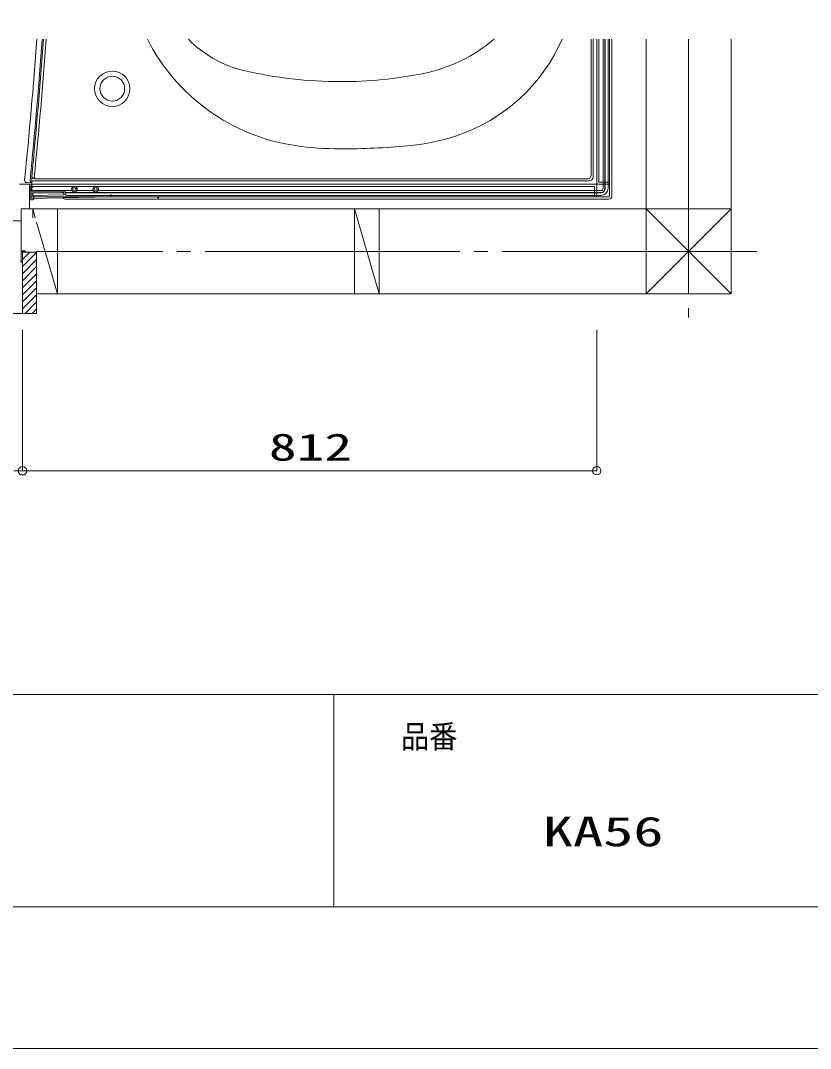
# Model space of a CAD drawing. Units: millimetres on the paper. Extents: x -305 to 305, y -152 to 152.
# Drawn here: x -93.2 to -37.3, y -148.5 to -75.9 of the extents above; entities that cross this region are included whole.
import ezdxf
from ezdxf.enums import TextEntityAlignment as Align

# ---------------------------------------------------------------- set-up
doc = ezdxf.new("R2010")
doc.units = ezdxf.units.MM
doc.linetypes.add('LONG_CHAIN', pattern=[21, 18, -1, 1, -1])
for name, color, linetype, lineweight in [('0-0_0', 7, 'Continuous', 9), ('0-1_VIEW0001', 7, 'Continuous', 9), ('0-2_1図面枠', 7, 'Continuous', 9), ('0-3_図面枠', 3, 'Continuous', 9), ('0-4_DEFPOINTS', 7, 'Continuous', 9)]:
    doc.layers.add(name, color=color, linetype=linetype, lineweight=lineweight)
doc.styles.add('ＭＳ ゴシック', font='')
doc.styles.get('ＭＳ ゴシック').set_extended_font_data('MS Gothic')

# ---------------------------------------------------------------- blocks, each defined once
blk = doc.blocks.new('_ORIGIN')
at = {"layer": '0-0_0'}
blk.add_line((0, 0), (-1, 0), dxfattribs=at)
blk.add_circle((0, 0), 0.5, dxfattribs=at)

msp = doc.modelspace()

# ---------------------------------------------------------------- linework, layer by layer
at = {"layer": '0-0_0'}
msp.add_line((-71.017, -123.498), (-71.017, -138.498), dxfattribs=at)
at = {"layer": '0-1_VIEW0001'}
for p, q in [((-52.818, -86.795), (-52.818, -77.177)), ((-52.684, -86.929), (-52.684, -77.177)), ((-52.434, -77.177), (-52.434, -87.404)), ((-52.284, -77.177), (-52.284, -87.279)), ((-51.984, -87.729), (-51.984, -77.177)), ((-51.852, -87.71), (-51.852, -77.177)), ((-51.834, -87.729), (-51.834, -77.177)), ((-51.634, -87.729), (-51.634, -77.177)), ((-51.534, -77.177), (-51.534, -87.429)), ((-51.534, -88.279), (-51.534, -77.177)), ((-51.374, -88.279), (-51.374, -77.177)), ((-48.934, -77.177), (-48.934, -95.177)), ((-42.934, -77.177), (-42.934, -95.177)), ((-92.384, -87.895), (-92.384, -86.927)), ((-92.208, -87.045), (-92.384, -86.927)), ((-53.068, -87.045), (-92.097, -87.045)), ((-93.242, -87.429), (-52.459, -87.429)), ((-92.434, -87.429), (-93.242, -87.429)), ((-92.736, -87.316), (-92.35, -87.319)), ((-92.534, -87.529), (-92.534, -87.529)), ((-92.534, -87.579), (-52.584, -87.579)), ((-92.534, -87.729), (-92.534, -87.729)), ((-92.534, -87.879), (-92.534, -87.879)), ((-92.434, -87.576), (-92.434, -87.577)), ((-92.434, -87.577), (-92.434, -87.647)), ((-92.434, -87.647), (-92.434, -88.042)), ((-92.367, -87.879), (-92.367, -87.279)), ((-92.367, -87.929), (-92.367, -87.879)), ((-89.532, -87.879), (-92.367, -87.879)), ((-52.934, -87.179), (-92.267, -87.179)), ((-88.032, -87.879), (-89.186, -87.879)), ((-52.134, -87.879), (-87.686, -87.879)), ((-52.584, -87.579), (-52.584, -88.329)), ((-52.434, -87.454), (-52.434, -88.329)), ((-52.409, -87.429), (-51.534, -87.429)), ((-52.284, -87.279), (-51.534, -87.279)), ((-92.534, -88.079), (-92.534, -88.079)), ((-92.534, -88.279), (-92.534, -88.279)), ((-92.534, -88.329), (-52.434, -88.329)), ((-92.534, -88.479), (-92.534, -88.479)), ((-92.45, -88.329), (-92.453, -88.529)), ((-92.292, -88.529), (-92.453, -88.529)), ((-92.434, -88.042), (-92.434, -88.141)), ((-92.434, -88.141), (-92.434, -88.227)), ((-92.434, -88.202), (-92.334, -88.209)), ((-92.434, -88.429), (-92.434, -88.227)), ((-92.434, -88.429), (-86.784, -88.33)), ((-92.234, -88.425), (-92.434, -88.429)), ((-92.367, -87.929), (-92.384, -87.895)), ((-90.066, -87.929), (-92.367, -87.929)), ((-92.334, -88.225), (-92.334, -88.148)), ((-90.109, -88.188), (-92.334, -88.225)), ((-92.241, -88.425), (-92.242, -88.479)), ((-90.109, -88.029), (-92.236, -88.064)), ((-92.234, -88.425), (-92.234, -88.224)), ((-90.163, -88.003), (-90.109, -88.002)), ((-90.109, -88.004), (-90.109, -88.029)), ((-90.109, -88.029), (-90.109, -88.188)), ((-90.105, -88.452), (-90.106, -88.388)), ((-89.991, -88.01), (-90.009, -88.029)), ((-52.134, -88.029), (-90.009, -88.029)), ((-90.009, -88.129), (-90.009, -88.029)), ((-89.991, -88.01), (-89.991, -88.004)), ((-52.152, -88.01), (-89.991, -88.01)), ((-83.434, -88.488), (-89.96, -88.488)), ((-52.134, -88.229), (-89.909, -88.229)), ((-86.784, -88.33), (-86.784, -88.132)), ((-83.493, -88.329), (-83.465, -88.357)), ((-83.434, -88.488), (-83.435, -88.427)), ((-83.434, -88.489), (-83.434, -88.429)), ((-83.434, -88.489), (-51.584, -88.489)), ((-83.334, -88.329), (-51.584, -88.329)), ((-93.129, -89.239), (-93.129, -89.239)), ((-92.534, -88.679), (-92.534, -88.679)), ((-92.534, -88.879), (-92.534, -88.879)), ((-92.534, -89.079), (-92.534, -89.079)), ((-42.932, -89.177), (-92.534, -89.177)), ((-92.126, -89.804), (-92.309, -89.177)), ((-92.308, -89.177), (-92.308, -89.804)), ((-90.558, -89.177), (-90.558, -95.177)), ((-67.809, -95.177), (-69.559, -89.177)), ((-69.558, -89.177), (-69.558, -95.177)), ((-67.808, -89.177), (-67.808, -95.177)), ((-48.934, -89.175), (-42.932, -95.177)), ((-42.932, -89.177), (-48.934, -95.178)), ((-93.129, -89.439), (-93.129, -89.439)), ((-93.129, -89.639), (-93.129, -89.639)), ((-93.129, -89.839), (-93.129, -89.839)), ((-93.129, -90.039), (-93.129, -90.039)), ((-93.129, -90.239), (-93.129, -90.239)), ((-93.129, -90.439), (-93.129, -90.439)), ((-93.129, -90.639), (-93.129, -90.639)), ((-90.559, -95.177), (-92.034, -90.12)), ((-93.129, -90.839), (-93.129, -90.839)), ((-93.129, -91.039), (-93.129, -91.039)), ((-93.129, -91.239), (-93.129, -91.239)), ((-93.129, -91.439), (-93.129, -91.439)), ((-93.134, -92.179), (-93.134, -92.179)), ((-93.134, -92.179), (-93.134, -92.179)), ((-93.129, -91.639), (-93.129, -91.639)), ((-93.129, -91.839), (-93.129, -91.839)), ((-93.129, -92.039), (-93.129, -92.039)), ((-93.134, -92.379), (-93.134, -92.379)), ((-93.134, -92.579), (-93.134, -92.579)), ((-93.134, -92.779), (-93.134, -92.779)), ((-93.034, -92.254), (-93.034, -92.254)), ((-93.034, -92.254), (-93.034, -92.254)), ((-93.034, -92.454), (-93.034, -92.454)), ((-93.034, -92.654), (-93.034, -92.654)), ((-93.034, -92.854), (-93.034, -92.854)), ((-92.934, -92.653), (-92.934, -92.653)), ((-92.734, -92.453), (-92.734, -92.453)), ((-92.734, -92.953), (-92.734, -92.953)), ((-92.534, -92.253), (-92.534, -92.253)), ((-92.534, -92.253), (-92.534, -92.253)), ((-92.534, -92.753), (-92.534, -92.753)), ((-92.334, -92.553), (-92.334, -92.553)), ((-92.134, -92.353), (-92.134, -92.353)), ((-92.134, -92.853), (-92.134, -92.853)), ((-92.034, -92.254), (-92.034, -92.254)), ((-92.034, -92.254), (-92.034, -92.254)), ((-92.034, -92.454), (-92.034, -92.454)), ((-92.034, -92.654), (-92.034, -92.654)), ((-92.034, -92.854), (-92.034, -92.854)), ((-93.034, -93.054), (-93.034, -93.054)), ((-93.034, -93.254), (-93.034, -93.254)), ((-93.034, -93.454), (-93.034, -93.454)), ((-93.034, -93.654), (-93.034, -93.654)), ((-92.934, -93.153), (-92.934, -93.153)), ((-92.934, -93.653), (-92.934, -93.653)), ((-92.734, -93.453), (-92.734, -93.453)), ((-92.534, -93.253), (-92.534, -93.253)), ((-92.334, -93.053), (-92.334, -93.053)), ((-92.334, -93.553), (-92.334, -93.553)), ((-92.134, -93.353), (-92.134, -93.353)), ((-92.034, -93.054), (-92.034, -93.054)), ((-92.034, -93.254), (-92.034, -93.254)), ((-92.034, -93.454), (-92.034, -93.454)), ((-92.034, -93.654), (-92.034, -93.654)), ((-93.034, -93.854), (-93.034, -93.854)), ((-93.034, -94.054), (-93.034, -94.054)), ((-93.034, -94.254), (-93.034, -94.254)), ((-92.934, -94.153), (-92.934, -94.153)), ((-92.734, -93.953), (-92.734, -93.953)), ((-92.534, -93.753), (-92.534, -93.753)), ((-92.534, -94.253), (-92.534, -94.253)), ((-92.334, -94.053), (-92.334, -94.053)), ((-92.134, -93.853), (-92.134, -93.853)), ((-92.134, -94.353), (-92.134, -94.353)), ((-92.034, -93.854), (-92.034, -93.854)), ((-92.034, -94.054), (-92.034, -94.054)), ((-92.034, -94.254), (-92.034, -94.254)), ((-93.034, -94.454), (-93.034, -94.454)), ((-93.034, -94.654), (-93.034, -94.654)), ((-93.034, -94.854), (-93.034, -94.854)), ((-93.034, -95.054), (-93.034, -95.054)), ((-92.934, -94.653), (-92.934, -94.653)), ((-92.734, -94.453), (-92.734, -94.453)), ((-92.734, -94.953), (-92.734, -94.953)), ((-92.534, -94.753), (-92.534, -94.753)), ((-92.334, -94.553), (-92.334, -94.553)), ((-92.334, -95.048), (-92.334, -95.048)), ((-92.134, -94.848), (-92.134, -94.848)), ((-92.034, -94.454), (-92.034, -94.454)), ((-92.034, -94.654), (-92.034, -94.654)), ((-92.034, -94.854), (-92.034, -94.854)), ((-92.034, -95.054), (-92.034, -95.054)), ((-93.034, -95.254), (-93.034, -95.254)), ((-93.034, -95.454), (-93.034, -95.454)), ((-93.034, -95.654), (-93.034, -95.654)), ((-93.034, -95.854), (-93.034, -95.854)), ((-92.934, -95.153), (-92.934, -95.153)), ((-92.934, -95.648), (-92.934, -95.648)), ((-92.734, -95.448), (-92.734, -95.448)), ((-92.534, -95.248), (-92.534, -95.248)), ((-92.534, -95.743), (-92.534, -95.743)), ((-92.334, -95.543), (-92.334, -95.543)), ((-92.149, -95.854), (-92.149, -95.854)), ((-92.134, -95.343), (-92.134, -95.343)), ((-42.934, -95.177), (-92.034, -95.177)), ((-92.034, -95.254), (-92.034, -95.254)), ((-92.034, -95.454), (-92.034, -95.454)), ((-92.034, -95.654), (-92.034, -95.654)), ((-92.034, -95.854), (-92.034, -95.854)), ((-93.034, -96.054), (-93.034, -96.054)), ((-93.034, -96.254), (-93.034, -96.254)), ((-93.034, -96.454), (-93.034, -96.454)), ((-92.934, -96.143), (-92.934, -96.143)), ((-92.749, -96.454), (-92.749, -96.454)), ((-92.734, -95.943), (-92.734, -95.943)), ((-92.549, -96.254), (-92.549, -96.254)), ((-92.349, -96.054), (-92.349, -96.054)), ((-92.254, -96.454), (-92.254, -96.454)), ((-92.054, -96.254), (-92.054, -96.254)), ((-92.034, -96.054), (-92.034, -96.054)), ((-92.034, -96.254), (-92.034, -96.254)), ((-92.034, -96.454), (-92.034, -96.454)), ((-93.034, -97.717), (-93.034, -107.676)), ((-52.434, -97.717), (-52.434, -107.676)), ((-93.034, -98.094), (-93.034, -107.677)), ((-53.034, -107.676), (-92.434, -107.676))]:
    msp.add_line(p, q, dxfattribs=at)
at = {"layer": '0-1_VIEW0001', "linetype": 'LONG_CHAIN'}
for p, q in [((-45.934, -77.177), (-45.934, -96.856)), ((-41.12, -92.177), (-92.034, -92.177))]:
    msp.add_line(p, q, dxfattribs=at)
at = {"layer": '0-1_VIEW0001'}
for points in [[(-92.534, -87.429), (-93.242, -87.429), (-93.242, -87.429), (-92.534, -87.429)], [(-92.534, -87.829), (-92.534, -87.429), (-92.534, -87.429), (-92.534, -87.829)], [(-92.459, -87.829), (-92.534, -87.829), (-92.534, -87.829), (-92.459, -87.829)], [(-92.534, -89.179), (-92.534, -87.869), (-92.534, -87.869), (-92.534, -89.179)], [(-92.534, -87.869), (-92.459, -87.869), (-92.459, -87.869), (-92.534, -87.869)], [(-92.459, -87.869), (-92.459, -87.829), (-92.459, -87.829), (-92.459, -87.869)], [(-93.129, -92.139), (-93.129, -89.179), (-93.129, -89.179), (-93.129, -92.139)], [(-93.129, -89.179), (-92.534, -89.179), (-92.534, -89.179), (-93.129, -89.179)], [(-93.129, -90.004), (-93.834, -90.004), (-93.834, -90.004), (-93.129, -90.004)], [(-93.134, -92.179), (-92.834, -92.179), (-92.834, -92.179), (-93.134, -92.179)], [(-93.134, -92.879), (-93.134, -92.179), (-93.134, -92.179), (-93.134, -92.879)], [(-92.834, -92.139), (-93.129, -92.139), (-93.129, -92.139), (-92.834, -92.139)], [(-93.034, -92.229), (-93.034, -96.554), (-93.034, -96.554), (-93.034, -92.229)], [(-92.509, -92.229), (-93.034, -92.753), (-93.034, -92.753), (-92.509, -92.229)], [(-93.009, -92.229), (-93.034, -92.253), (-93.034, -92.253), (-93.009, -92.229)], [(-92.034, -92.229), (-93.034, -92.229), (-93.034, -92.229), (-92.034, -92.229)], [(-92.834, -92.179), (-92.834, -92.139), (-92.834, -92.139), (-92.834, -92.179)], [(-92.034, -92.229), (-92.034, -96.554), (-92.034, -96.554), (-92.034, -92.229)], [(-93.169, -92.929), (-93.034, -92.929), (-93.034, -92.929), (-93.169, -92.929)], [(-93.034, -92.879), (-93.134, -92.879), (-93.134, -92.879), (-93.034, -92.879)], [(-92.034, -92.253), (-93.034, -93.253), (-93.034, -93.253), (-92.034, -92.253)], [(-92.034, -92.753), (-93.034, -93.753), (-93.034, -93.753), (-92.034, -92.753)], [(-93.034, -92.929), (-93.034, -92.879), (-93.034, -92.879), (-93.034, -92.929)], [(-92.034, -93.253), (-93.034, -94.253), (-93.034, -94.253), (-92.034, -93.253)], [(-92.034, -93.753), (-93.034, -94.753), (-93.034, -94.753), (-92.034, -93.753)], [(-92.034, -94.253), (-93.034, -95.253), (-93.034, -95.253), (-92.034, -94.253)], [(-92.034, -94.748), (-93.034, -95.748), (-93.034, -95.748), (-92.034, -94.748)], [(-92.034, -95.243), (-93.034, -96.243), (-93.034, -96.243), (-92.034, -95.243)], [(-92.034, -95.738), (-92.849, -96.554), (-92.849, -96.554), (-92.034, -95.738)], [(-155.334, -96.554), (-92.034, -96.554), (-92.034, -96.554), (-155.334, -96.554)], [(-92.034, -96.233), (-92.354, -96.554), (-92.354, -96.554), (-92.034, -96.233)]]:
    msp.add_lwpolyline(points, close=True, dxfattribs=at)
msp.add_lwpolyline([(-90.163, -88.003), (-90.27, -88.004), (-92.336, -88.039)], dxfattribs=at)
for centre, radius in [((-86.684, -80.679), 1.25), ((-86.684, -80.679), 0.875), ((-89.359, -87.779), 0.2), ((-89.359, -87.779), 0.113), ((-87.859, -87.779), 0.2), ((-87.859, -87.779), 0.113)]:
    msp.add_circle(centre, radius, dxfattribs=at)
for centre, radius, start, end in [((-491.434, -47.429), 400.525, 354.30831, 355.74053), ((-491.434, -47.429), 400.909, 354.31329, 355.74462), ((-491.434, -47.429), 401, 354.34726, 355.74559), ((-491.434, -47.429), 401.187, 354.34874, 355.74758), ((-71.717, -70.844), 14, 206.89275, 261.67971), ((-75.564, -71.602), 8, 224.17883, 256.84989), ((-66.827, -68.808), 11, 281.23472, 310.46806), ((-66.313, -72.15), 12.5, 288.46728, 336.28925), ((-70.559, -50.179), 30, 256.84989, 269.99999), ((-70.559, -50.179), 30, 270.00001, 281.32804), ((-67.105, -69.779), 15, 274.95444, 288.46728), ((-70.559, -62.929), 22, 261.67971, 270), ((-70.559, -29.929), 55, 269.99999, 274.95444), ((-92.734, -87.166), 0.15, 174.30831, 269.5), ((-92.349, -87.169), 0.15, 174.31329, 269.5), ((-92.097, -86.945), 0.1, 174.34874, 270), ((-53.068, -86.795), 0.25, 270, 0), ((-52.934, -86.929), 0.25, 270, 0.00001), ((-92.284, -87.576), 0.15, 91, 180), ((-92.284, -87.725), 0.15, 90.91362, 180), ((-92.284, -87.79), 0.15, 90.91362, 180), ((-92.267, -87.279), 0.1, 90, 180), ((-52.459, -87.454), 0.025, 360, 90), ((-52.409, -87.404), 0.025, 180, 270), ((-52.152, -87.71), 0.3, 270, 0.00001), ((-52.134, -87.729), 0.3, 270, 0.00001), ((-52.134, -87.729), 0.5, 270, 0), ((-52.134, -87.729), 0.15, 270, 0), ((-92.334, -88.139), 0.1, 90.96524, 180), ((-92.234, -88.148), 0.1, 90.96524, 180), ((-92.234, -88.164), 0.1, 90.96524, 180), ((-92.292, -88.479), 0.05, 270, 359), ((-89.96, -88.178), 0.31, 222.85141, 270), ((-90.066, -88.004), 0.075, 0, 90), ((-89.909, -88.129), 0.1, 180, 270), ((-83.535, -88.428), 0.1, 1.01715, 90), ((-83.334, -88.429), 0.1, 90, 180), ((-51.584, -88.279), 0.21, 270, 0), ((-51.584, -88.279), 0.05, 270, 0)]:
    msp.add_arc(centre, radius, start, end, dxfattribs=at)
at = {"layer": '0-3_図面枠'}
msp.add_line((-291.017, -123.498), (108.983, -123.498), dxfattribs=at)
msp.add_lwpolyline([(-291.017, -138.498), (108.983, -138.498), (108.983, 138.502), (-291.017, 138.502)], close=True, dxfattribs=at)
at = {"layer": '0-4_DEFPOINTS'}
msp.add_line((118.983, -148.498), (-301.017, -148.498), dxfattribs=at)

# ---------------------------------------------------------------- block references
at = {"layer": '0-1_VIEW0001', "xscale": 0.6, "yscale": 0.6}
for p in [(-93.034, -107.677), (-52.434, -107.676)]:
    msp.add_blockref('_ORIGIN', p, dxfattribs=at)
at = {"layer": '0-1_VIEW0001', "xscale": 0.6, "yscale": 0.6, "rotation": 180}
msp.add_blockref('_ORIGIN', (-93.034, -107.676), dxfattribs=at)

# ---------------------------------------------------------------- texts
at = {"layer": '0-1_VIEW0001', "style": 'ＭＳ ゴシック', "width": 1.5}
msp.add_text('812', height=1.921, dxfattribs=at).set_placement((-75.61, -107.537), align=Align.BOTTOM_LEFT)
at = {"layer": '0-2_1図面枠', "style": 'ＭＳ ゴシック'}
for s, height, width, p in [('品番', 1.628, 0.9, (-66.276, -127.759)), ('KA56', 2.089, 1.5, (-56.239, -134.836))]:
    msp.add_text(s, height=height, dxfattribs=dict(at, width=width)).set_placement(p, align=Align.BOTTOM_LEFT)

doc.saveas('drawing.dxf')
